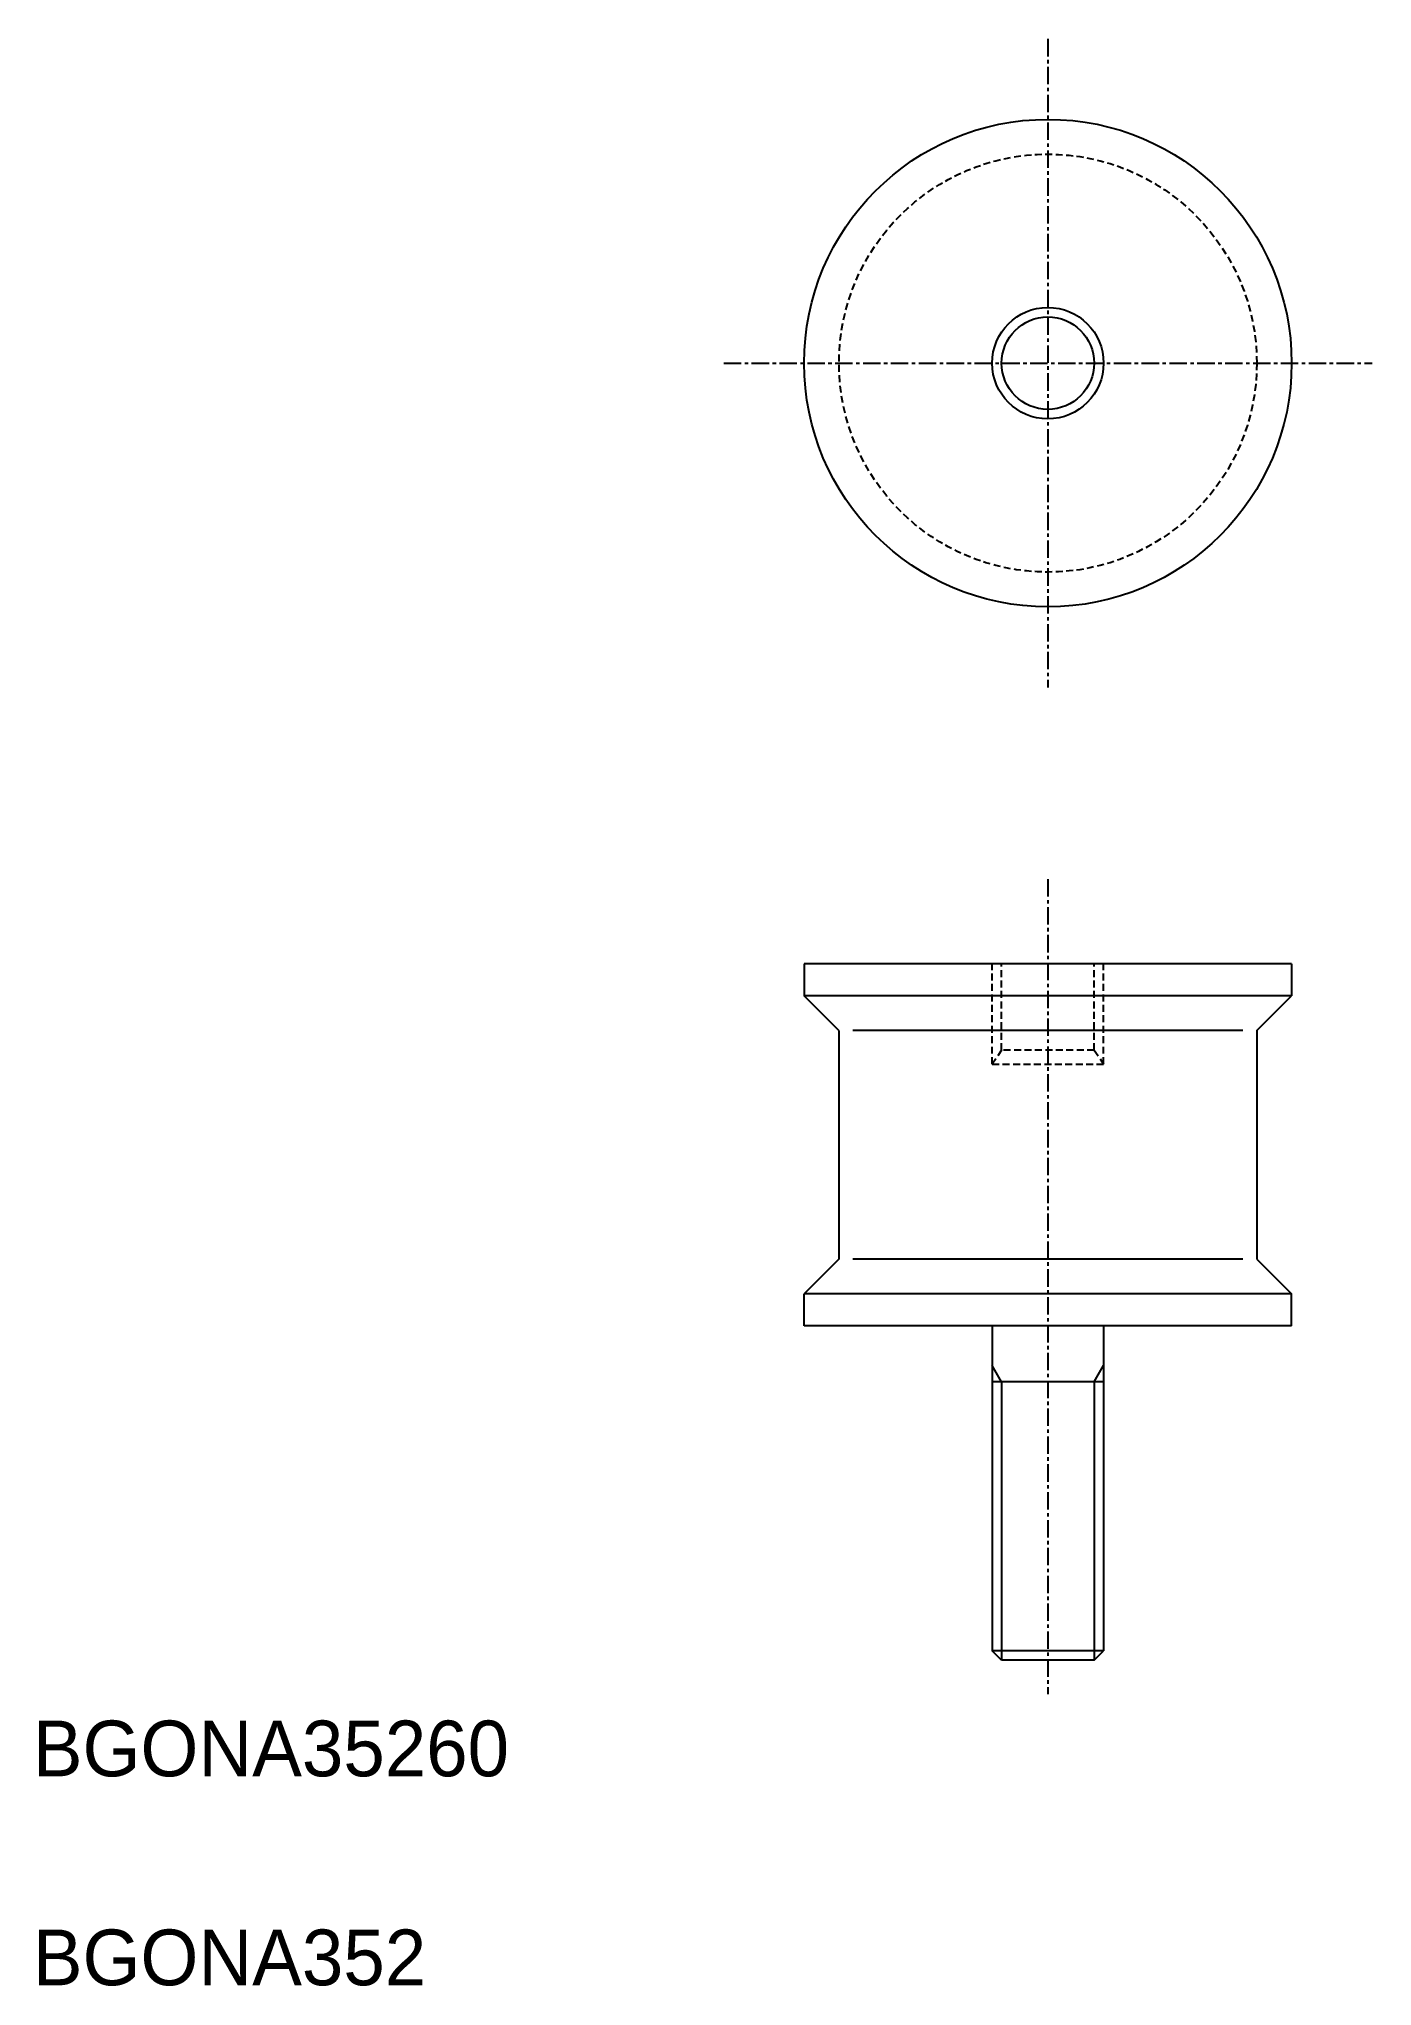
# Model space of a CAD drawing. Extents: x 10 to 106, y 10 to 150.
import ezdxf

# ---------------------------------------------------------------- set-up
doc = ezdxf.new("R2010")
doc.units = 0
doc.linetypes.add('CENTER', pattern=[2, 1.25, -0.25, 0.25, -0.25])
doc.linetypes.add('DASHED', pattern=[0.75, 0.5, -0.25])
doc.layers.get('0').update_dxf_attribs({"linetype": 'CONTINUOUS'})
doc.layers.add('CENTER', color=1, linetype='CENTER')

msp = doc.modelspace()

# ---------------------------------------------------------------- linework, layer by layer
at = {"color": 7, "linetype": 'CONTINUOUS'}
for p, q in [((65.38, 83.33), (65.38, 81.03)), ((100.38, 83.33), (65.38, 83.33)), ((100.38, 83.33), (100.38, 81.03)), ((67.88, 78.53), (65.38, 81.03)), ((100.38, 81.03), (65.38, 81.03)), ((97.88, 78.53), (100.38, 81.03)), ((67.88, 78.53), (67.88, 62.13)), ((96.88, 78.53), (68.88, 78.53)), ((97.88, 78.53), (97.88, 62.13)), ((67.88, 62.13), (65.38, 59.63)), ((96.88, 62.13), (68.88, 62.13)), ((97.88, 62.13), (100.38, 59.63)), ((65.38, 57.33), (65.38, 59.63)), ((100.38, 59.63), (65.38, 59.63)), ((100.38, 57.33), (100.38, 59.63)), ((100.38, 57.33), (65.38, 57.33)), ((78.88, 57.33), (78.88, 34)), ((86.88, 57.33), (86.88, 34)), ((86.88, 53.33), (78.88, 53.33)), ((79.56, 33.33), (78.88, 34)), ((86.88, 34), (78.88, 34)), ((86.2, 33.33), (86.88, 34)), ((86.2, 33.33), (79.56, 33.33))]:
    msp.add_line(p, q, dxfattribs=at)
at = {"color": 3, "linetype": 'DASHED'}
for p, q in [((78.88, 76.13), (78.88, 83.33)), ((79.56, 77.13), (79.56, 83.33)), ((86.2, 77.13), (86.2, 83.33)), ((86.88, 76.13), (86.88, 83.33)), ((79.56, 77.13), (78.88, 76.13)), ((86.2, 77.13), (79.56, 77.13)), ((86.2, 77.13), (86.88, 76.13)), ((78.88, 76.13), (86.88, 76.13))]:
    msp.add_line(p, q, dxfattribs=at)
at = {"color": 3, "linetype": 'CONTINUOUS'}
for p, q in [((79.56, 53.31), (78.88, 54.49)), ((79.56, 53.33), (79.56, 33.33)), ((86.2, 53.31), (86.88, 54.49)), ((86.2, 53.33), (86.2, 33.33))]:
    msp.add_line(p, q, dxfattribs=at)
at = {"color": 7, "linetype": 'CONTINUOUS'}
for radius in [17.5, 4]:
    msp.add_circle((82.88, 126.45), radius, dxfattribs=at)
at = {"color": 3, "linetype": 'DASHED'}
msp.add_circle((82.88, 126.45), 15, dxfattribs=at)
at = {"color": 3, "linetype": 'CONTINUOUS'}
msp.add_circle((82.88, 126.45), 3.32, dxfattribs=at)
at = {"layer": 'CENTER', "color": 1, "linetype": 'CENTER'}
for p, q in [((82.88, 149.72), (82.88, 103.17)), ((59.61, 126.45), (106.16, 126.45)), ((82.88, 89.4), (82.88, 30.9))]:
    msp.add_line(p, q, dxfattribs=at)

# ---------------------------------------------------------------- texts
at = {"color": 7, "linetype": 'CONTINUOUS'}
for s, p in [('BGONA35260', (10, 25)), ('BGONA352', (10, 10))]:
    msp.add_text(s, height=4, dxfattribs=at).set_placement(p)

doc.saveas('drawing.dxf')
